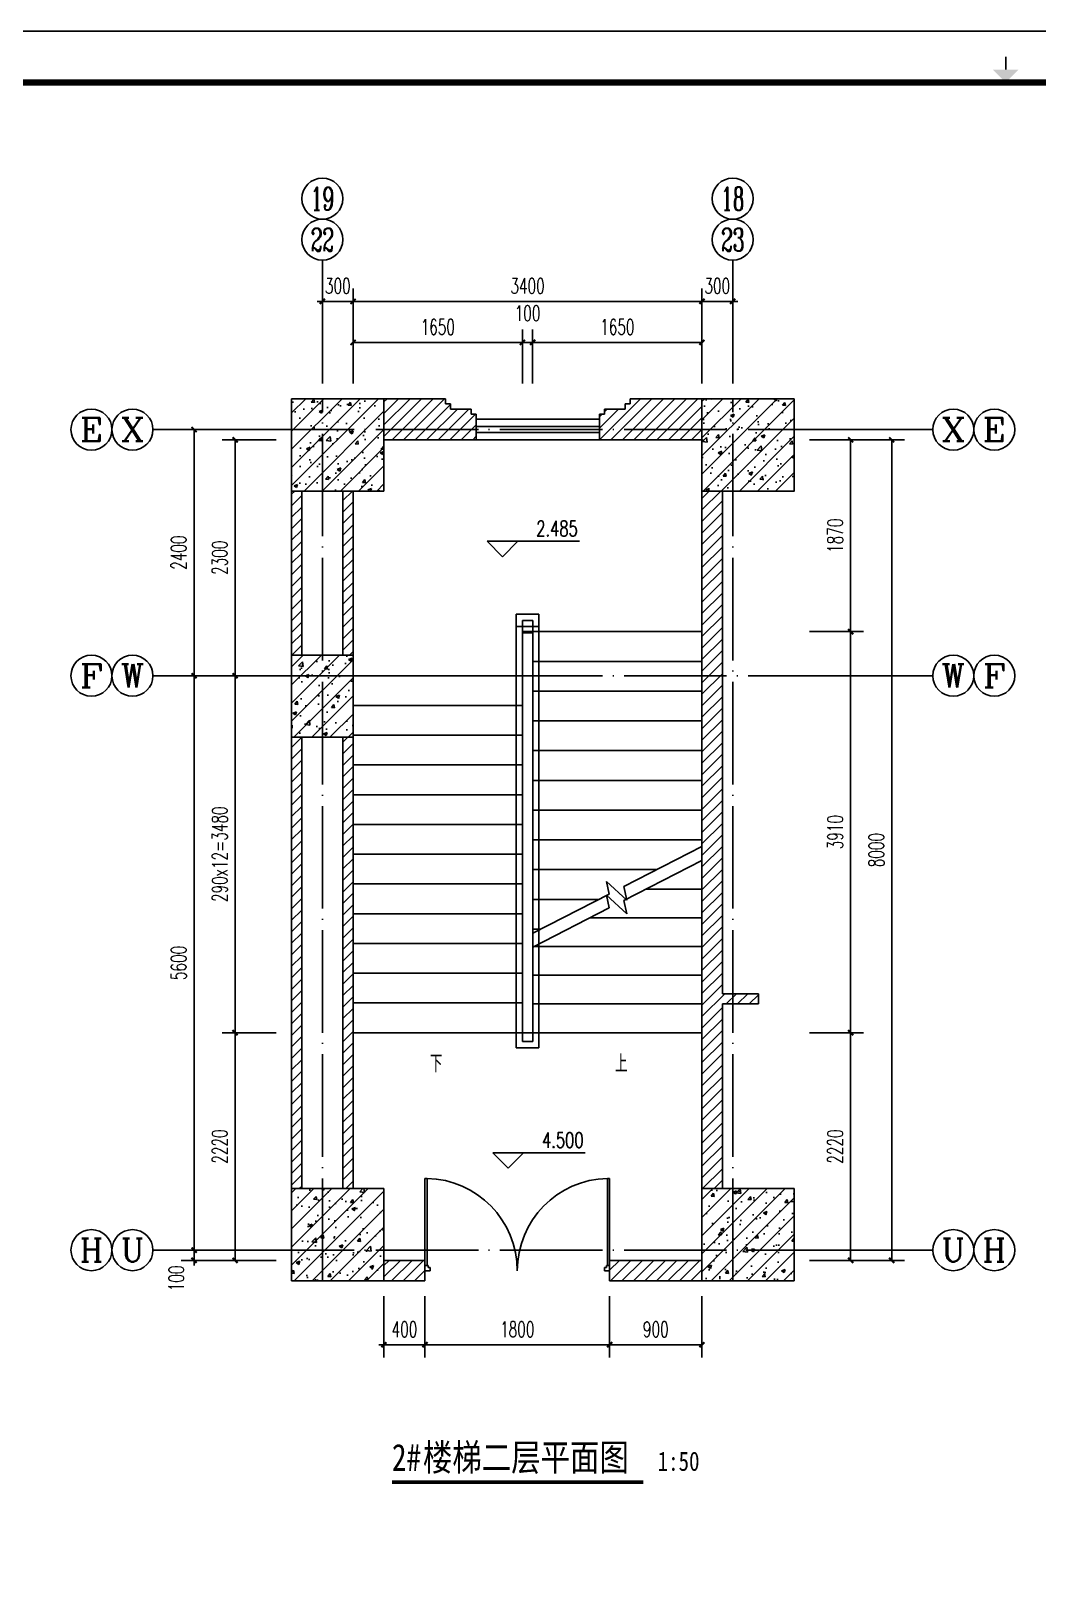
# Model space of a CAD drawing. Extents: x 307762 to 522490, y -326758 to -245675.
# Drawn here: x 380924 to 390737, y -260880 to -245675 of the extents above; entities that cross this region are included whole.
import ezdxf
from ezdxf.enums import TextEntityAlignment as Align

# ---------------------------------------------------------------- set-up
doc = ezdxf.new("R2010")
doc.units = 0
doc.header["$LTSCALE"] = 1000
doc.header["$MEASUREMENT"] = 0
doc.linetypes.add('DOTE', pattern=[2.42, 2, -0.2, 0.02, -0.2])
doc.layers.get('0').update_dxf_attribs({"linetype": 'CONTINUOUS'})
doc.layers.get('Defpoints').update_dxf_attribs({"color": 6, "linetype": 'CONTINUOUS'})
for name, color, linetype in [('A-墙线', 2, 'CONTINUOUS'), ('A-外窗', 145, 'CONTINUOUS'), ('A-门', 167, 'CONTINUOUS'), ('AXIS', 3, 'CONTINUOUS'), ('AXIS_TEXT', 7, 'CONTINUOUS'), ('COLUMN', 2, 'CONTINUOUS'), ('DIM_ELEV', 3, 'CONTINUOUS'), ('DIM_SYMB', 3, 'CONTINUOUS'), ('DOTE', 1, 'DOTE'), ('PUB_DIM', 3, 'CONTINUOUS'), ('PUB_HATCH', 250, 'CONTINUOUS'), ('PUB_TEXT', 7, 'CONTINUOUS'), ('STAIR', 4, 'CONTINUOUS'), ('图框', 85, 'CONTINUOUS')]:
    doc.layers.add(name, color=color, linetype=linetype)
doc.styles.add('_TCH_AXIS', font='COMPLEX', dxfattribs={"bigfont": 'GBCBIG'})
doc.styles.add('_TCH_DIM', font='SIMPLEX', dxfattribs={"bigfont": 'GBCBIG'})
doc.styles.add('COMPLEX', font='COMPLEX')
doc.styles.add('DIM_FONT', font='SIMPLEX.shx', dxfattribs={"width": 0.65})
doc.styles.add('房间名称', font='simhei.ttf', dxfattribs={"width": 0.8})
doc.dimstyles.new('DIMN50', dxfattribs={"dimscale": 0.5, "dimtxt": 300, "dimasz": 100, "dimexe": 250, "dimexo": 300, "dimgap": 150, "dimtad": 1, "dimdec": 0, "dimzin": 0, "dimdsep": 46, "dimtxsty": 'DIM_FONT', "dimblk": 'ARCHTICK', "dimcen": 0.09, "dimclrt": 7, "dimazin": 2, "dimtfac": 1, "dimtdec": 0, "dimtix": 1, "dimtmove": 2, "dimatfit": 3, "dimfxl": 0, "dimtolj": 1, "dimtzin": 0, "dimarcsym": 0})
pattern_1 = [(45, (0, 0), (-88.388348, 88.388348), []), (50, (0, 0), (358.6301, -31.37607), [37.5, -412.5]), (355, (0, 0), (-69.37567, 376.09607), [30, -330]), (100.4514, (29.9, -2.6), (289.2547, 344.71977), [31.8701, -350.57106]), (46.1842, (0, 100), (533.62052, -82.7595), [56.25, -618.75]), (96.6356, (44.47, 93.1), (467.33135, 487.05894), [47.80514, -525.8565]), (351.1842, (0, 100), (467.331, 487.0593), [45, -495]), (21, (50, 75), (298.45353, -201.30945), [37.5, -412.5]), (326, (50, 75), (121.65767, 362.57502), [30, -330]), (71.4514, (74.87, 58.22), (420.11131, 161.26525), [31.8701, -350.57106]), (37.5, (0, 0), (6.079928, 166.446927), [0, -326, 0, -335, 0, -331.25]), (7.5, (0, 0), (131.53477, 197.205856), [0, -191, 0, -318.5, 0, -126.25]), (327.5, (-111.5, 0), (266.91122, -11.277436), [0, -125, 0, -390, 0, -517.5]), (317.5, (-161.5, 0), (291.59308, 50.05249), [0, -162.5, 0, -259, 0, -367.5])]

# ---------------------------------------------------------------- blocks, each defined once
blk = doc.blocks.new('lt2f')
at = {"layer": 'STAIR'}
for p, q in [((5600, 3700), (2120, 3700)), ((2120, 2050), (2120, 3700)), ((2410, 2050), (2410, 3700)), ((2700, 2050), (2700, 3700)), ((2990, 2050), (2990, 3700)), ((3280, 2050), (3280, 3700)), ((3570, 2050), (3570, 3700)), ((3860, 2050), (3860, 3700)), ((4150, 2050), (4150, 3700)), ((4440, 2050), (4440, 3700)), ((4730, 2050), (4730, 3700)), ((5020, 2050), (5020, 3700)), ((5310, 2050), (5310, 3700)), ((5600, 2050), (5600, 3700)), ((1974, 2110), (1974, 1890)), ((6200, 2110), (1974, 2110)), ((1974, 2110), (1974, 1890)), ((6080, 2110), (1974, 2110)), ((2034, 2050), (2034, 1950)), ((6140, 2050), (2034, 2050)), ((2034, 2050), (2034, 1950)), ((6020, 2050), (2034, 2050)), ((2120, 1950), (2120, 2050)), ((5600, 2050), (2120, 2050)), ((6020, 1950), (6020, 2050)), ((6030, 1950), (6030, 2050)), ((6080, 1890), (6080, 2110)), ((6140, 1950), (6140, 2050)), ((6200, 1890), (6200, 2110)), ((1974, 1890), (6200, 1890)), ((1974, 1890), (6080, 1890)), ((2034, 1950), (6140, 1950)), ((2034, 1950), (6020, 1950)), ((2120, 1950), (2955, 1950)), ((2120, 1950), (2120, 300)), ((2400, 1950), (2400, 300)), ((2680, 1950), (2680, 300)), ((3337, 1205), (2955, 1950)), ((2960, 1941), (2960, 300)), ((3089, 1950), (6030, 1950)), ((3471, 1205), (3089, 1950)), ((3130, 1950), (3130, 1871)), ((3420, 1950), (3420, 1305)), ((3710, 1950), (3710, 739)), ((4000, 1950), (4000, 300)), ((4290, 1950), (4290, 300)), ((4580, 1950), (4580, 300)), ((4870, 1950), (4870, 300)), ((5160, 1950), (5160, 300)), ((5450, 1950), (5450, 300)), ((5740, 1950), (5740, 300)), ((6030, 1950), (6030, 300)), ((3240, 1394), (3240, 300)), ((3278, 1034), (3461, 1232)), ((3461, 1232), (3337, 1205)), ((3412, 1034), (3595, 1232)), ((3595, 1232), (3471, 1205)), ((3410, 1063), (3278, 1034)), ((3800, 300), (3410, 1063)), ((3544, 1063), (3412, 1034)), ((3420, 1043), (3420, 1036)), ((3935, 300), (3544, 1063)), ((3520, 847), (3520, 300)), ((2120, 300), (3800, 300)), ((3935, 300), (6030, 300))]:
    blk.add_line(p, q, dxfattribs=at)
blk = doc.blocks.new('m1800')
at = {"layer": 'A-墙线'}
for p, q in [((-900, -100), (-900, 100)), ((900, -100), (900, 100))]:
    blk.add_line(p, q, dxfattribs=at)
at = {"layer": 'A-门'}
for p, q in [((-900, 900), (-900, 0)), ((-900, 900), (-880, 900)), ((-880, 900), (-880, 50)), ((880, 900), (880, 50)), ((900, 900), (880, 900)), ((900, 900), (900, 0)), ((-900, 50), (-870, 50)), ((-900, 0), (-850, 0)), ((-870, 50), (-870, 30)), ((-870, 30), (-850, 30)), ((-850, 30), (-850, 0)), ((850, 30), (850, 0)), ((870, 30), (850, 30)), ((900, 0), (850, 0)), ((870, 50), (870, 30)), ((900, 50), (870, 50))]:
    blk.add_line(p, q, dxfattribs=at)
for centre, start, end in [((-900, 0), 0, 88.7267), ((900, 0), 91.2733, 180)]:
    blk.add_arc(centre, 900, start, end, dxfattribs=at)
blk = doc.blocks.new('TJAD_TK_A1')
at = {"layer": '图框'}
blk.add_line((1341.38, 950.45), (500.38, 950.45), dxfattribs=at)
at = {"layer": '图框', "const_width": 0.3}
blk.add_lwpolyline([(920.88, 942.95), (920.88, 945.45)], dxfattribs=at)
at = {"layer": '图框', "const_width": 1.2}
blk.add_lwpolyline([(1331.38, 940.45), (525.38, 940.45), (525.38, 366.45), (1331.38, 366.45)], close=True, dxfattribs=at)
at = {"layer": '图框'}
blk.add_solid([(918.38, 942.95), (923.38, 942.95), (920.88, 940.45)], dxfattribs=at)
blk = doc.blocks.new('_ArchTick')
at = {"color": 0, "linetype": 'ByBlock', "const_width": 0.4}
blk.add_lwpolyline([(-0.5, -0.5), (0.5, 0.5)], dxfattribs=at)
blk = doc.blocks.new('*D294')
at = {"layer": 'Defpoints', "color": 0}
for p in [(384363, -257859), (384763, -257859), (384763, -258481)]:
    blk.add_point(p, dxfattribs=at)
at = {"layer": 'PUB_DIM', "color": 0, "lineweight": -2}
for p, q in [((384363, -258009), (384363, -258606)), ((384763, -258009), (384763, -258606)), ((384363, -258481), (384313, -258481)), ((384363, -258481), (384763, -258481)), ((384763, -258481), (384813, -258481))]:
    blk.add_line(p, q, dxfattribs=at)
at = {"layer": 'PUB_DIM', "color": 0, "lineweight": -2, "xscale": 50, "yscale": 50, "zscale": 50}
blk.add_blockref('_ArchTick', (384363, -258481), dxfattribs=at)
at = {"layer": 'PUB_DIM', "color": 0, "lineweight": -2, "xscale": 50, "yscale": 50, "zscale": 50, "rotation": 180}
blk.add_blockref('_ArchTick', (384763, -258481), dxfattribs=at)
at = {"layer": 'PUB_DIM', "color": 7, "insert": (384563, -258331), "char_height": 150, "attachment_point": 5, "style": 'DIM_FONT'}
blk.add_mtext('\\A1;400', dxfattribs=at)
blk = doc.blocks.new('*D295')
at = {"layer": 'Defpoints', "color": 0}
for p in [(384763, -257859), (386563, -257859), (386563, -258481)]:
    blk.add_point(p, dxfattribs=at)
at = {"layer": 'PUB_DIM', "color": 0, "lineweight": -2}
for p, q in [((384763, -258009), (384763, -258606)), ((386563, -258009), (386563, -258606)), ((384763, -258481), (386563, -258481))]:
    blk.add_line(p, q, dxfattribs=at)
at = {"layer": 'PUB_DIM', "color": 0, "lineweight": -2, "xscale": 50, "yscale": 50, "zscale": 50, "rotation": 180}
blk.add_blockref('_ArchTick', (384763, -258481), dxfattribs=at)
at = {"layer": 'PUB_DIM', "color": 0, "lineweight": -2, "xscale": 50, "yscale": 50, "zscale": 50}
blk.add_blockref('_ArchTick', (386563, -258481), dxfattribs=at)
at = {"layer": 'PUB_DIM', "color": 7, "insert": (385663, -258331), "char_height": 150, "attachment_point": 5, "style": 'DIM_FONT'}
blk.add_mtext('\\A1;1800', dxfattribs=at)
blk = doc.blocks.new('*D296')
at = {"layer": 'Defpoints', "color": 0}
for p in [(386563, -257859), (387463, -257859), (387463, -258481)]:
    blk.add_point(p, dxfattribs=at)
at = {"layer": 'PUB_DIM', "color": 0, "lineweight": -2}
for p, q in [((386563, -258009), (386563, -258606)), ((387463, -258009), (387463, -258606)), ((386563, -258481), (387463, -258481))]:
    blk.add_line(p, q, dxfattribs=at)
at = {"layer": 'PUB_DIM', "color": 0, "lineweight": -2, "xscale": 50, "yscale": 50, "zscale": 50, "rotation": 180}
blk.add_blockref('_ArchTick', (386563, -258481), dxfattribs=at)
at = {"layer": 'PUB_DIM', "color": 0, "lineweight": -2, "xscale": 50, "yscale": 50, "zscale": 50}
blk.add_blockref('_ArchTick', (387463, -258481), dxfattribs=at)
at = {"layer": 'PUB_DIM', "color": 7, "insert": (387013, -258331), "char_height": 150, "attachment_point": 5, "style": 'DIM_FONT'}
blk.add_mtext('\\A1;900', dxfattribs=at)
blk = doc.blocks.new('*D601')
at = {"layer": 'AXIS', "color": 0, "lineweight": -2}
for p, q in [((383313, -255439), (382787, -255439)), ((382912, -257659), (382912, -255439)), ((383313, -257659), (382787, -257659))]:
    blk.add_line(p, q, dxfattribs=at)
at = {"layer": 'Defpoints', "color": 0}
for p in [(382912, -255439), (383463, -255439), (383463, -257659)]:
    blk.add_point(p, dxfattribs=at)
at = {"layer": 'AXIS', "color": 0, "lineweight": -2, "xscale": 50, "yscale": 50, "zscale": 50}
for p, rotation in [((382912, -255439), 90), ((382912, -257659), 270)]:
    blk.add_blockref('_ArchTick', p, dxfattribs=dict(at, rotation=rotation))
at = {"layer": 'AXIS', "color": 7, "insert": (382762, -256549), "char_height": 150, "attachment_point": 5, "rotation": 90, "style": 'DIM_FONT'}
blk.add_mtext('\\A1;2220', dxfattribs=at)
blk = doc.blocks.new('*D602')
at = {"layer": 'AXIS', "color": 0, "lineweight": -2}
for p, q in [((383313, -251959), (382787, -251959)), ((382912, -255439), (382912, -251959)), ((383313, -255439), (382787, -255439))]:
    blk.add_line(p, q, dxfattribs=at)
at = {"layer": 'Defpoints', "color": 0}
for p in [(382912, -251959), (383463, -251959), (383463, -255439)]:
    blk.add_point(p, dxfattribs=at)
at = {"layer": 'AXIS', "color": 0, "lineweight": -2, "xscale": 50, "yscale": 50, "zscale": 50}
for p, rotation in [((382912, -251959), 90), ((382912, -255439), 270)]:
    blk.add_blockref('_ArchTick', p, dxfattribs=dict(at, rotation=rotation))
at = {"layer": 'AXIS', "color": 7, "insert": (382762, -253699), "char_height": 150, "attachment_point": 5, "rotation": 90, "style": 'DIM_FONT'}
blk.add_mtext('\\A1;290x12=3480', dxfattribs=at)
blk = doc.blocks.new('*D603')
at = {"layer": 'AXIS', "color": 0, "lineweight": -2}
for p, q in [((383313, -249659), (382787, -249659)), ((382912, -251959), (382912, -249659)), ((383313, -251959), (382787, -251959))]:
    blk.add_line(p, q, dxfattribs=at)
at = {"layer": 'Defpoints', "color": 0}
for p in [(382912, -249659), (383463, -249659), (383463, -251959)]:
    blk.add_point(p, dxfattribs=at)
at = {"layer": 'AXIS', "color": 0, "lineweight": -2, "xscale": 50, "yscale": 50, "zscale": 50}
for p, rotation in [((382912, -249659), 90), ((382912, -251959), 270)]:
    blk.add_blockref('_ArchTick', p, dxfattribs=dict(at, rotation=rotation))
at = {"layer": 'AXIS', "color": 7, "insert": (382762, -250809), "char_height": 150, "attachment_point": 5, "rotation": 90, "style": 'DIM_FONT'}
blk.add_mtext('\\A1;2300', dxfattribs=at)
blk = doc.blocks.new('*D604')
at = {"layer": 'AXIS', "color": 0, "lineweight": -2}
for p, q in [((383313, -257559), (382387, -257559)), ((382512, -257559), (382512, -257509)), ((382512, -257659), (382512, -257559)), ((383313, -257659), (382387, -257659)), ((382512, -257659), (382512, -257709))]:
    blk.add_line(p, q, dxfattribs=at)
at = {"layer": 'Defpoints', "color": 0}
for p in [(382512, -257559), (383463, -257559), (383463, -257659)]:
    blk.add_point(p, dxfattribs=at)
at = {"layer": 'AXIS', "color": 0, "lineweight": -2, "xscale": 50, "yscale": 50, "zscale": 50}
for p, rotation in [((382512, -257559), 270), ((382512, -257659), 90)]:
    blk.add_blockref('_ArchTick', p, dxfattribs=dict(at, rotation=rotation))
at = {"layer": 'AXIS', "color": 7, "insert": (382339, -257834), "char_height": 150, "attachment_point": 5, "rotation": 90, "style": 'DIM_FONT'}
blk.add_mtext('\\A1;100', dxfattribs=at)
blk = doc.blocks.new('*D605')
at = {"layer": 'AXIS', "color": 0, "lineweight": -2}
for p, q in [((383313, -251959), (382387, -251959)), ((382512, -257559), (382512, -251959)), ((383313, -257559), (382387, -257559))]:
    blk.add_line(p, q, dxfattribs=at)
at = {"layer": 'Defpoints', "color": 0}
for p in [(382512, -251959), (383463, -251959), (383463, -257559)]:
    blk.add_point(p, dxfattribs=at)
at = {"layer": 'AXIS', "color": 0, "lineweight": -2, "xscale": 50, "yscale": 50, "zscale": 50}
for p, rotation in [((382512, -251959), 90), ((382512, -257559), 270)]:
    blk.add_blockref('_ArchTick', p, dxfattribs=dict(at, rotation=rotation))
at = {"layer": 'AXIS', "color": 7, "insert": (382362, -254759), "char_height": 150, "attachment_point": 5, "rotation": 90, "style": 'DIM_FONT'}
blk.add_mtext('\\A1;5600', dxfattribs=at)
blk = doc.blocks.new('*D606')
at = {"layer": 'AXIS', "color": 0, "lineweight": -2}
for p, q in [((383313, -249559), (382387, -249559)), ((382512, -251959), (382512, -249559)), ((383313, -251959), (382387, -251959))]:
    blk.add_line(p, q, dxfattribs=at)
at = {"layer": 'Defpoints', "color": 0}
for p in [(382512, -249559), (383463, -249559), (383463, -251959)]:
    blk.add_point(p, dxfattribs=at)
at = {"layer": 'AXIS', "color": 0, "lineweight": -2, "xscale": 50, "yscale": 50, "zscale": 50}
for p, rotation in [((382512, -249559), 90), ((382512, -251959), 270)]:
    blk.add_blockref('_ArchTick', p, dxfattribs=dict(at, rotation=rotation))
at = {"layer": 'AXIS', "color": 7, "insert": (382362, -250759), "char_height": 150, "attachment_point": 5, "rotation": 90, "style": 'DIM_FONT'}
blk.add_mtext('\\A1;2400', dxfattribs=at)
blk = doc.blocks.new('*D607')
at = {"layer": 'AXIS', "color": 0, "lineweight": -2}
for p, q in [((384063, -249109), (384063, -248584)), ((385713, -249109), (385713, -248584)), ((384063, -248709), (385713, -248709))]:
    blk.add_line(p, q, dxfattribs=at)
at = {"layer": 'Defpoints', "color": 0}
for p in [(385713, -248709), (384063, -249259), (385713, -249259)]:
    blk.add_point(p, dxfattribs=at)
at = {"layer": 'AXIS', "color": 0, "lineweight": -2, "xscale": 50, "yscale": 50, "zscale": 50, "rotation": 180}
blk.add_blockref('_ArchTick', (384063, -248709), dxfattribs=at)
at = {"layer": 'AXIS', "color": 0, "lineweight": -2, "xscale": 50, "yscale": 50, "zscale": 50}
blk.add_blockref('_ArchTick', (385713, -248709), dxfattribs=at)
at = {"layer": 'AXIS', "color": 7, "insert": (384888, -248559), "char_height": 150, "attachment_point": 5, "style": 'DIM_FONT'}
blk.add_mtext('\\A1;1650', dxfattribs=at)
blk = doc.blocks.new('*D608')
at = {"layer": 'AXIS', "color": 0, "lineweight": -2}
for p, q in [((385713, -249109), (385713, -248584)), ((385813, -249109), (385813, -248584)), ((385713, -248709), (385663, -248709)), ((385713, -248709), (385813, -248709)), ((385813, -248709), (385863, -248709))]:
    blk.add_line(p, q, dxfattribs=at)
at = {"layer": 'Defpoints', "color": 0}
for p in [(385813, -248709), (385713, -249259), (385813, -249259)]:
    blk.add_point(p, dxfattribs=at)
at = {"layer": 'AXIS', "color": 0, "lineweight": -2, "xscale": 50, "yscale": 50, "zscale": 50}
blk.add_blockref('_ArchTick', (385713, -248709), dxfattribs=at)
at = {"layer": 'AXIS', "color": 0, "lineweight": -2, "xscale": 50, "yscale": 50, "zscale": 50, "rotation": 180}
blk.add_blockref('_ArchTick', (385813, -248709), dxfattribs=at)
at = {"layer": 'AXIS', "color": 7, "insert": (385763, -248425), "char_height": 150, "attachment_point": 5, "style": 'DIM_FONT'}
blk.add_mtext('\\A1;100', dxfattribs=at)
blk = doc.blocks.new('*D609')
at = {"layer": 'AXIS', "color": 0, "lineweight": -2}
for p, q in [((385813, -249109), (385813, -248584)), ((387463, -249109), (387463, -248584)), ((385813, -248709), (387463, -248709))]:
    blk.add_line(p, q, dxfattribs=at)
at = {"layer": 'Defpoints', "color": 0}
for p in [(387463, -248709), (385813, -249259), (387463, -249259)]:
    blk.add_point(p, dxfattribs=at)
at = {"layer": 'AXIS', "color": 0, "lineweight": -2, "xscale": 50, "yscale": 50, "zscale": 50, "rotation": 180}
blk.add_blockref('_ArchTick', (385813, -248709), dxfattribs=at)
at = {"layer": 'AXIS', "color": 0, "lineweight": -2, "xscale": 50, "yscale": 50, "zscale": 50}
blk.add_blockref('_ArchTick', (387463, -248709), dxfattribs=at)
at = {"layer": 'AXIS', "color": 7, "insert": (386638, -248559), "char_height": 150, "attachment_point": 5, "style": 'DIM_FONT'}
blk.add_mtext('\\A1;1650', dxfattribs=at)
blk = doc.blocks.new('*D610')
at = {"layer": 'AXIS', "color": 0, "lineweight": -2}
for p, q in [((383763, -249109), (383763, -248184)), ((384063, -249109), (384063, -248184)), ((383763, -248309), (383713, -248309)), ((383763, -248309), (384063, -248309)), ((384063, -248309), (384113, -248309))]:
    blk.add_line(p, q, dxfattribs=at)
at = {"layer": 'Defpoints', "color": 0}
for p in [(384063, -248309), (383763, -249259), (384063, -249259)]:
    blk.add_point(p, dxfattribs=at)
at = {"layer": 'AXIS', "color": 0, "lineweight": -2, "xscale": 50, "yscale": 50, "zscale": 50}
blk.add_blockref('_ArchTick', (383763, -248309), dxfattribs=at)
at = {"layer": 'AXIS', "color": 0, "lineweight": -2, "xscale": 50, "yscale": 50, "zscale": 50, "rotation": 180}
blk.add_blockref('_ArchTick', (384063, -248309), dxfattribs=at)
at = {"layer": 'AXIS', "color": 7, "insert": (383913, -248159), "char_height": 150, "attachment_point": 5, "style": 'DIM_FONT'}
blk.add_mtext('\\A1;300', dxfattribs=at)
blk = doc.blocks.new('*D611')
at = {"layer": 'AXIS', "color": 0, "lineweight": -2}
for p, q in [((384063, -249109), (384063, -248184)), ((387463, -249109), (387463, -248184)), ((384063, -248309), (387463, -248309))]:
    blk.add_line(p, q, dxfattribs=at)
at = {"layer": 'Defpoints', "color": 0}
for p in [(387463, -248309), (384063, -249259), (387463, -249259)]:
    blk.add_point(p, dxfattribs=at)
at = {"layer": 'AXIS', "color": 0, "lineweight": -2, "xscale": 50, "yscale": 50, "zscale": 50, "rotation": 180}
blk.add_blockref('_ArchTick', (384063, -248309), dxfattribs=at)
at = {"layer": 'AXIS', "color": 0, "lineweight": -2, "xscale": 50, "yscale": 50, "zscale": 50}
blk.add_blockref('_ArchTick', (387463, -248309), dxfattribs=at)
at = {"layer": 'AXIS', "color": 7, "insert": (385763, -248159), "char_height": 150, "attachment_point": 5, "style": 'DIM_FONT'}
blk.add_mtext('\\A1;3400', dxfattribs=at)
blk = doc.blocks.new('*D612')
at = {"layer": 'AXIS', "color": 0, "lineweight": -2}
for p, q in [((387463, -249109), (387463, -248184)), ((387763, -249109), (387763, -248184)), ((387463, -248309), (387413, -248309)), ((387463, -248309), (387763, -248309)), ((387763, -248309), (387813, -248309))]:
    blk.add_line(p, q, dxfattribs=at)
at = {"layer": 'Defpoints', "color": 0}
for p in [(387763, -248309), (387463, -249259), (387763, -249259)]:
    blk.add_point(p, dxfattribs=at)
at = {"layer": 'AXIS', "color": 0, "lineweight": -2, "xscale": 50, "yscale": 50, "zscale": 50}
blk.add_blockref('_ArchTick', (387463, -248309), dxfattribs=at)
at = {"layer": 'AXIS', "color": 0, "lineweight": -2, "xscale": 50, "yscale": 50, "zscale": 50, "rotation": 180}
blk.add_blockref('_ArchTick', (387763, -248309), dxfattribs=at)
at = {"layer": 'AXIS', "color": 7, "insert": (387613, -248159), "char_height": 150, "attachment_point": 5, "style": 'DIM_FONT'}
blk.add_mtext('\\A1;300', dxfattribs=at)
blk = doc.blocks.new('*D891')
at = {"layer": 'AXIS', "color": 0, "lineweight": -2}
for p, q in [((388513, -255439), (389038, -255439)), ((388913, -257659), (388913, -255439)), ((388513, -257659), (389038, -257659))]:
    blk.add_line(p, q, dxfattribs=at)
at = {"layer": 'Defpoints', "color": 0}
for p in [(388363, -255439), (388913, -255439), (388363, -257659)]:
    blk.add_point(p, dxfattribs=at)
at = {"layer": 'AXIS', "color": 0, "lineweight": -2, "xscale": 50, "yscale": 50, "zscale": 50}
for p, rotation in [((388913, -255439), 90), ((388913, -257659), 270)]:
    blk.add_blockref('_ArchTick', p, dxfattribs=dict(at, rotation=rotation))
at = {"layer": 'AXIS', "color": 7, "insert": (388763, -256549), "char_height": 150, "attachment_point": 5, "rotation": 90, "style": 'DIM_FONT'}
blk.add_mtext('\\A1;2220', dxfattribs=at)
blk = doc.blocks.new('*D892')
at = {"layer": 'AXIS', "color": 0, "lineweight": -2}
for p, q in [((388513, -251529), (389038, -251529)), ((388913, -255439), (388913, -251529)), ((388513, -255439), (389038, -255439))]:
    blk.add_line(p, q, dxfattribs=at)
at = {"layer": 'Defpoints', "color": 0}
for p in [(388363, -251529), (388913, -251529), (388363, -255439)]:
    blk.add_point(p, dxfattribs=at)
at = {"layer": 'AXIS', "color": 0, "lineweight": -2, "xscale": 50, "yscale": 50, "zscale": 50}
for p, rotation in [((388913, -251529), 90), ((388913, -255439), 270)]:
    blk.add_blockref('_ArchTick', p, dxfattribs=dict(at, rotation=rotation))
at = {"layer": 'AXIS', "color": 7, "insert": (388763, -253484), "char_height": 150, "attachment_point": 5, "rotation": 90, "style": 'DIM_FONT'}
blk.add_mtext('\\A1;3910', dxfattribs=at)
blk = doc.blocks.new('*D893')
at = {"layer": 'AXIS', "color": 0, "lineweight": -2}
for p, q in [((388513, -249659), (389038, -249659)), ((388913, -251529), (388913, -249659)), ((388513, -251529), (389038, -251529))]:
    blk.add_line(p, q, dxfattribs=at)
at = {"layer": 'Defpoints', "color": 0}
for p in [(388363, -249659), (388913, -249659), (388363, -251529)]:
    blk.add_point(p, dxfattribs=at)
at = {"layer": 'AXIS', "color": 0, "lineweight": -2, "xscale": 50, "yscale": 50, "zscale": 50}
for p, rotation in [((388913, -249659), 90), ((388913, -251529), 270)]:
    blk.add_blockref('_ArchTick', p, dxfattribs=dict(at, rotation=rotation))
at = {"layer": 'AXIS', "color": 7, "insert": (388763, -250594), "char_height": 150, "attachment_point": 5, "rotation": 90, "style": 'DIM_FONT'}
blk.add_mtext('\\A1;1870', dxfattribs=at)
blk = doc.blocks.new('*D894')
at = {"layer": 'AXIS', "color": 0, "lineweight": -2}
for p, q in [((388513, -249659), (389438, -249659)), ((389313, -257659), (389313, -249659)), ((388513, -257659), (389438, -257659))]:
    blk.add_line(p, q, dxfattribs=at)
at = {"layer": 'Defpoints', "color": 0}
for p in [(388363, -249659), (389313, -249659), (388363, -257659)]:
    blk.add_point(p, dxfattribs=at)
at = {"layer": 'AXIS', "color": 0, "lineweight": -2, "xscale": 50, "yscale": 50, "zscale": 50}
for p, rotation in [((389313, -249659), 90), ((389313, -257659), 270)]:
    blk.add_blockref('_ArchTick', p, dxfattribs=dict(at, rotation=rotation))
at = {"layer": 'AXIS', "color": 7, "insert": (389163, -253659), "char_height": 150, "attachment_point": 5, "rotation": 90, "style": 'DIM_FONT'}
blk.add_mtext('\\A1;8000', dxfattribs=at)
blk = doc.blocks.new('_AXISO')
blk.add_circle((0, 0), 0.5)
at = {"layer": 'AXIS_TEXT', "style": 'COMPLEX', "width": 1.041667}
blk.add_attdef('A', text='', height=0.56, dxfattribs=at).set_placement((-0.25, -0.28), (0.25, -0.28), align=Align.FIT)

msp = doc.modelspace()

# ---------------------------------------------------------------- hatches: boundary and pattern name
at = {"layer": 'PUB_HATCH'}
h = msp.add_hatch(dxfattribs=at)
h.set_pattern_fill('ANSI31', color=256, scale=50, style=0)
h.set_pattern_definition([(45, (373661.04, -257859), (-56.1266, 56.1266), [])])
h.paths.add_polyline_path([(383563.4, -250159), (383463.4, -250159), (383463.4, -251759), (383563.4, -251759)])
h.paths.add_polyline_path([(384063.4, -250159), (383963.4, -250159), (383963.4, -251759), (384063.4, -251759)])
h.paths.add_polyline_path([(383563.4, -252559), (383463.4, -252559), (383463.4, -256959), (383563.4, -256959)])
h.paths.add_polyline_path([(384063.4, -252559), (383963.4, -252559), (383963.4, -256959), (384063.4, -256959)])
h.paths.add_polyline_path([(384763.4, -257659), (384363.4, -257659), (384363.4, -257859), (384763.4, -257859)])
h.paths.add_polyline_path([(387463.4, -257659), (386563.4, -257659), (386563.4, -257759), (386563.4, -257859), (387463.4, -257859)])
h.paths.add_polyline_path([(387463.4, -249259), (386763.4, -249259), (386763.4, -249309), (386713.4, -249309), (386713.4, -249359), (386513.4, -249359), (386513.4, -249409), (386463.4, -249409), (386463.4, -249659), (387463.4, -249659)])
h.paths.add_polyline_path([(385263.4, -249409), (385213.4, -249409), (385213.4, -249359), (385013.4, -249359), (385013.4, -249309), (384963.4, -249309), (384963.4, -249259), (384363.4, -249259), (384363.4, -249659), (385263.4, -249659)])
h.paths.add_polyline_path([(387463.4, -250159), (387663.4, -250159), (387663.4, -256959), (387463.4, -256959)])
h.paths.add_polyline_path([(387663.4, -255059), (388013.4, -255059), (388013.4, -255159), (387663.4, -255159)])
h = msp.add_hatch(dxfattribs=at)
h.set_pattern_fill('钢筋混凝土', color=256, scale=50, style=0)
h.set_pattern_definition(pattern_1)
h.paths.add_polyline_path([(383463.4, -250159), (384363.4, -250159), (384363.4, -249259), (383463.4, -249259)])
h = msp.add_hatch(dxfattribs=at)
h.set_pattern_fill('钢筋混凝土', color=256, scale=50, style=0)
h.set_pattern_definition(pattern_1)
h.paths.add_polyline_path([(387463.4, -250159), (388363.4, -250159), (388363.4, -249259), (387463.4, -249259)])
h = msp.add_hatch(dxfattribs=at)
h.set_pattern_fill('钢筋混凝土', color=256, scale=50, style=0)
h.set_pattern_definition(pattern_1)
h.paths.add_polyline_path([(383463.4, -252559), (384063.4, -252559), (384063.4, -251759), (383463.4, -251759)])
h = msp.add_hatch(dxfattribs=at)
h.set_pattern_fill('钢筋混凝土', color=256, scale=50, style=0)
h.set_pattern_definition(pattern_1)
h.paths.add_polyline_path([(383463.4, -257859), (384363.4, -257859), (384363.4, -256959), (383463.4, -256959)])
h = msp.add_hatch(dxfattribs=at)
h.set_pattern_fill('钢筋混凝土', color=256, scale=50, style=0)
h.set_pattern_definition(pattern_1)
h.paths.add_polyline_path([(387463.4, -257859), (388363.4, -257859), (388363.4, -256959), (387463.4, -256959)])

# ---------------------------------------------------------------- linework, layer by layer
at = {"layer": 'A-墙线'}
for p, q in [((384963.4, -249259), (384363.4, -249259)), ((384963.4, -249259), (384963.4, -249309)), ((384963.4, -249309), (385013.4, -249309)), ((385013.4, -249309), (385013.4, -249359)), ((385013.4, -249359), (385213.4, -249359)), ((385213.4, -249359), (385213.4, -249409)), ((386513.4, -249359), (386513.4, -249409)), ((386713.4, -249359), (386513.4, -249359)), ((386713.4, -249309), (386713.4, -249359)), ((386763.4, -249309), (386713.4, -249309)), ((386763.4, -249259), (386763.4, -249309)), ((386763.4, -249259), (387463.4, -249259)), ((385213.4, -249409), (385263.4, -249409)), ((385263.4, -249409), (385263.4, -249659)), ((386513.4, -249409), (386463.4, -249409)), ((386463.4, -249409), (386463.4, -249659)), ((384363.4, -249659), (385263.4, -249659)), ((387463.4, -249659), (386463.4, -249659)), ((387463.4, -257059), (387463.4, -249859)), ((383463.4, -251759), (383463.4, -250059)), ((383563.4, -251759), (383563.4, -250159)), ((383963.4, -251759), (383963.4, -250159)), ((384063.4, -251759), (384063.4, -250159)), ((387663.4, -255059), (387663.4, -250159)), ((383463.4, -256959), (383463.4, -252559)), ((383563.4, -256959), (383563.4, -252559)), ((383963.4, -256959), (383963.4, -252559)), ((384063.4, -256959), (384063.4, -252559)), ((388013.4, -255059), (387663.4, -255059)), ((388013.4, -255159), (387663.4, -255159)), ((387663.4, -256959), (387663.4, -255159)), ((384763.4, -257659), (384363.4, -257659)), ((386563.4, -257659), (387463.4, -257659)), ((384763.4, -257859), (384363.4, -257859)), ((386563.4, -257859), (387463.4, -257859))]:
    msp.add_line(p, q, dxfattribs=at)
at = {"layer": 'A-外窗'}
for p, q in [((385263.4, -249459), (386463.4, -249459)), ((385263.4, -249529), (386463.4, -249529)), ((385263.4, -249589), (386463.4, -249589)), ((385263.4, -249659), (386463.4, -249659))]:
    msp.add_line(p, q, dxfattribs=at)
at = {"layer": 'AXIS'}
for p, q in [((383763.4, -247507.3), (383763.4, -247507.3)), ((387763.4, -247507.3), (387763.4, -247507.3)), ((383763.4, -249109), (383763.4, -247907.3)), ((387763.4, -249109), (387763.4, -247907.3)), ((381711.7, -249559), (381711.7, -249559)), ((383313.4, -249559), (382111.7, -249559)), ((388513.4, -249559), (389713.4, -249559)), ((390113.4, -249559), (390113.4, -249559)), ((381711.7, -251959), (381711.7, -251959)), ((383313.4, -251959), (382111.7, -251959)), ((388513.4, -251959), (389713.4, -251959)), ((390113.4, -251959), (390113.4, -251959)), ((381711.7, -257559), (381711.7, -257559)), ((383313.4, -257559), (382111.7, -257559)), ((388513.4, -257559), (389713.4, -257559)), ((390113.4, -257559), (390113.4, -257559))]:
    msp.add_line(p, q, dxfattribs=at)
at = {"layer": 'COLUMN'}
for p, q in [((384363.4, -249259), (383463.4, -249259)), ((383463.4, -249259), (383463.4, -250159)), ((384363.4, -250159), (384363.4, -249259)), ((388363.4, -249259), (387463.4, -249259)), ((387463.4, -249259), (387463.4, -250159)), ((388363.4, -250159), (388363.4, -249259)), ((383463.4, -250159), (384363.4, -250159)), ((387463.4, -250159), (388363.4, -250159)), ((384063.4, -251759), (383463.4, -251759)), ((383463.4, -251759), (383463.4, -252559)), ((384063.4, -252559), (384063.4, -251759)), ((383463.4, -252559), (384063.4, -252559)), ((384363.4, -256959), (383463.4, -256959)), ((383463.4, -256959), (383463.4, -257859)), ((384363.4, -257859), (384363.4, -256959)), ((388363.4, -256959), (387463.4, -256959)), ((387463.4, -256959), (387463.4, -257859)), ((388363.4, -257859), (388363.4, -256959)), ((383463.4, -257859), (384363.4, -257859)), ((387463.4, -257859), (388363.4, -257859))]:
    msp.add_line(p, q, dxfattribs=at)
at = {"layer": 'Defpoints'}
msp.add_line((388013.4, -255059), (388013.4, -255159), dxfattribs=at)
at = {"layer": 'DIM_ELEV'}
for p, q in [((385518, -250798.3), (385368, -250648.3)), ((385368, -250648.3), (386268, -250648.3)), ((385518, -250798.3), (385668, -250648.3)), ((385574.3, -256760.4), (385424.3, -256610.4)), ((385424.3, -256610.4), (386324.3, -256610.4)), ((385574.3, -256760.4), (385724.3, -256610.4))]:
    msp.add_line(p, q, dxfattribs=at)
at = {"layer": 'DIM_SYMB'}
for points in [[(384858.4, -255439, 0, 0, 0), (384858.4, -250879, 0, 0, 0), (386668.4, -250879, 0, 0, 0), (386668.4, -253830.3, 40, 0, 0), (386668.4, -253980.3, 0, 0, 0)], [(386668.4, -255439, 0, 0, 0), (386668.4, -254469, 40, 0, 0), (386668.4, -254319, 0, 0, 0)]]:
    msp.add_lwpolyline(points, format="xyseb", dxfattribs=at)
at = {"layer": 'DIM_SYMB', "const_width": 35}
msp.add_lwpolyline([(384440.5, -259821.9), (386891.1, -259821.9)], dxfattribs=at)
at = {"layer": 'DOTE', "ltscale": 0.5}
for p, q in [((383763.4, -257859), (383763.4, -249259)), ((387763.4, -257859), (387763.4, -249259)), ((388913.4, -249559), (382913.4, -249559)), ((388913.4, -251959), (382913.4, -251959)), ((388913.4, -257559), (382913.4, -257559))]:
    msp.add_line(p, q, dxfattribs=at)
at = {"layer": 'PUB_HATCH', "color": 1}
msp.add_lwpolyline([(406949.9, -246175.1), (370649.9, -246175.1), (370649.9, -274875.1), (406949.9, -274875.1)], close=True, dxfattribs=at)

# ---------------------------------------------------------------- block references
at = {"rotation": 90}
msp.add_blockref('lt2f', (387763.4, -257559), dxfattribs=at)
at = {"layer": 'A-门', "xscale": -1}
msp.add_blockref('m1800', (385663.4, -257759), dxfattribs=at)
at = {"layer": 'AXIS'}
ref = msp.add_blockref('_AXISO', (383763.4, -247307.3), dxfattribs=dict(at, xscale=400, yscale=400, zscale=400))
ref.add_attrib('A', '19', dxfattribs={"layer": 'AXIS_TEXT', "height": 226.27, "style": '_TCH_AXIS', "width": 0.724138}).set_placement((383650.3, -247420.4), (383876.6, -247420.4), align=Align.FIT)
ref = msp.add_blockref('_AXISO', (387763.4, -247307.3), dxfattribs=dict(at, xscale=400, yscale=400, zscale=400))
ref.add_attrib('A', '18', dxfattribs={"layer": 'AXIS_TEXT', "height": 226.27, "style": '_TCH_AXIS', "width": 0.724138}).set_placement((387650.3, -247420.4), (387876.6, -247420.4), align=Align.FIT)
ref = msp.add_blockref('_AXISO', (383763.4, -247707.3), dxfattribs=dict(at, xscale=400, yscale=400, zscale=400))
ref.add_attrib('A', '22', dxfattribs={"layer": 'AXIS_TEXT', "height": 226.27, "style": '_TCH_AXIS', "width": 0.617647}).set_placement((383650.3, -247820.4), (383876.6, -247820.4), align=Align.FIT)
ref = msp.add_blockref('_AXISO', (387763.4, -247707.3), dxfattribs=dict(at, xscale=400, yscale=400, zscale=400))
ref.add_attrib('A', '23', dxfattribs={"layer": 'AXIS_TEXT', "height": 226.27, "style": '_TCH_AXIS', "width": 0.617647}).set_placement((387650.3, -247820.4), (387876.6, -247820.4), align=Align.FIT)
ref = msp.add_blockref('_AXISO', (381511.7, -249559), dxfattribs=dict(at, xscale=400, yscale=400, zscale=400))
ref.add_attrib('A', 'E', dxfattribs={"layer": 'AXIS_TEXT', "height": 226.3, "style": '_TCH_AXIS', "width": 1.3125}).set_placement((381398.6, -249672.1), (381624.8, -249672.1), align=Align.FIT)
ref = msp.add_blockref('_AXISO', (381911.7, -249559), dxfattribs=dict(at, xscale=400, yscale=400, zscale=400))
ref.add_attrib('A', 'X', dxfattribs={"layer": 'AXIS_TEXT', "height": 226.3, "style": '_TCH_AXIS', "width": 1.166667}).set_placement((381798.6, -249672.1), (382024.8, -249672.1), align=Align.FIT)
ref = msp.add_blockref('_AXISO', (389913.4, -249559), dxfattribs=dict(at, xscale=400, yscale=400, zscale=400))
ref.add_attrib('A', 'X', dxfattribs={"layer": 'AXIS_TEXT', "height": 226.3, "style": '_TCH_AXIS', "width": 1.166667}).set_placement((389800.3, -249672.1), (390026.6, -249672.1), align=Align.FIT)
ref = msp.add_blockref('_AXISO', (390313.4, -249559), dxfattribs=dict(at, xscale=400, yscale=400, zscale=400))
ref.add_attrib('A', 'E', dxfattribs={"layer": 'AXIS_TEXT', "height": 226.3, "style": '_TCH_AXIS', "width": 1.3125}).set_placement((390200.3, -249672.1), (390426.6, -249672.1), align=Align.FIT)
ref = msp.add_blockref('_AXISO', (381511.7, -251959), dxfattribs=dict(at, xscale=400, yscale=400, zscale=400))
ref.add_attrib('A', 'F', dxfattribs={"layer": 'AXIS_TEXT', "height": 226.3, "style": '_TCH_AXIS', "width": 1.3125}).set_placement((381398.6, -252072.1), (381624.8, -252072.1), align=Align.FIT)
ref = msp.add_blockref('_AXISO', (381911.7, -251959), dxfattribs=dict(at, xscale=400, yscale=400, zscale=400))
ref.add_attrib('A', 'W', dxfattribs={"layer": 'AXIS_TEXT', "height": 226.3, "style": '_TCH_AXIS', "width": 0.954545}).set_placement((381798.6, -252072.1), (382024.8, -252072.1), align=Align.FIT)
ref = msp.add_blockref('_AXISO', (389913.4, -251959), dxfattribs=dict(at, xscale=400, yscale=400, zscale=400))
ref.add_attrib('A', 'W', dxfattribs={"layer": 'AXIS_TEXT', "height": 226.3, "style": '_TCH_AXIS', "width": 0.954545}).set_placement((389800.3, -252072.1), (390026.6, -252072.1), align=Align.FIT)
ref = msp.add_blockref('_AXISO', (390313.4, -251959), dxfattribs=dict(at, xscale=400, yscale=400, zscale=400))
ref.add_attrib('A', 'F', dxfattribs={"layer": 'AXIS_TEXT', "height": 226.3, "style": '_TCH_AXIS', "width": 1.3125}).set_placement((390200.3, -252072.1), (390426.6, -252072.1), align=Align.FIT)
ref = msp.add_blockref('_AXISO', (381511.7, -257559), dxfattribs=dict(at, xscale=400, yscale=400, zscale=400))
ref.add_attrib('A', 'H', dxfattribs={"layer": 'AXIS_TEXT', "height": 226.3, "style": '_TCH_AXIS', "width": 1.05}).set_placement((381398.6, -257672.1), (381624.8, -257672.1), align=Align.FIT)
ref = msp.add_blockref('_AXISO', (381911.7, -257559), dxfattribs=dict(at, xscale=400, yscale=400, zscale=400))
ref.add_attrib('A', 'U', dxfattribs={"layer": 'AXIS_TEXT', "height": 226.3, "style": '_TCH_AXIS', "width": 1.05}).set_placement((381798.6, -257672.1), (382024.8, -257672.1), align=Align.FIT)
ref = msp.add_blockref('_AXISO', (389913.4, -257559), dxfattribs=dict(at, xscale=400, yscale=400, zscale=400))
ref.add_attrib('A', 'U', dxfattribs={"layer": 'AXIS_TEXT', "height": 226.3, "style": '_TCH_AXIS', "width": 1.05}).set_placement((389800.3, -257672.1), (390026.6, -257672.1), align=Align.FIT)
ref = msp.add_blockref('_AXISO', (390313.4, -257559), dxfattribs=dict(at, xscale=400, yscale=400, zscale=400))
ref.add_attrib('A', 'H', dxfattribs={"layer": 'AXIS_TEXT', "height": 226.3, "style": '_TCH_AXIS', "width": 1.05}).set_placement((390200.3, -257672.1), (390426.6, -257672.1), align=Align.FIT)
at = {"layer": '图框', "xscale": 50, "yscale": 50, "zscale": 50}
msp.add_blockref('TJAD_TK_A1', (344380.9, -293197.5), dxfattribs=at)

# ---------------------------------------------------------------- texts
at = {"layer": 'PUB_TEXT'}
for s, height, style, width, p in [('2.485', 148.75, '_TCH_DIM', 0.705882, (385848, -250598.3)), ('4.500', 148.75, '_TCH_DIM', 0.705882, (385904.3, -256560.4)), ('2#', 262.87, '房间名称', 0.8, (384440.5, -259710.5)), ('楼梯二层平面图', 262.87, '房间名称', 0.8, (384742.9, -259710.5)), ('1:50', 187.76, '房间名称', 0.8, (387031.1, -259710.5))]:
    msp.add_text(s, height=height, dxfattribs=dict(at, style=style, width=width)).set_placement(p)
at = {"layer": 'PUB_TEXT', "style": '_TCH_DIM'}
for s, p in [('下', (384811, -255824)), ('上', (386616.3, -255824))]:
    msp.add_text(s, height=168.8, dxfattribs=at).set_placement(p)

# ---------------------------------------------------------------- dimensions: what is measured, and where the dimension line sits
at = {"layer": 'AXIS'}
for p1, p2, distance, picture, middle in [((383763.4, -249259), (384063.4, -249259), 950, '*D610', (383913.4, -248159)), ((384063.4, -249259), (387463.4, -249259), 950, '*D611', (385763.4, -248159)), ((387463.4, -249259), (387763.4, -249259), 950, '*D612', (387613.4, -248159)), ((384063.4, -249259), (385713.4, -249259), 550, '*D607', (384888.4, -248559)), ((385813.4, -249259), (387463.4, -249259), 550, '*D609', (386638.4, -248559)), ((383463.4, -251959), (383463.4, -249559), 951.8, '*D606', (382361.7, -250759)), ((383463.4, -251959), (383463.4, -249659), 551.8, '*D603', (382761.7, -250809)), ((388363.4, -251529), (388363.4, -249659), -550, '*D893', (388763.4, -250594)), ((388363.4, -257659), (388363.4, -249659), -950, '*D894', (389163.4, -253659)), ((388363.4, -255439), (388363.4, -251529), -550, '*D892', (388763.4, -253484)), ((383463.4, -257559), (383463.4, -251959), 951.8, '*D605', (382361.7, -254759)), ((383463.4, -257659), (383463.4, -255439), 551.8, '*D601', (382761.7, -256549)), ((388363.4, -257659), (388363.4, -255439), -550, '*D891', (388763.4, -256549))]:
    dim = msp.add_aligned_dim(p1=p1, p2=p2, distance=distance, dimstyle='DIMN50', dxfattribs=at)
    dim.commit()
    dim.dimension.update_dxf_attribs({"geometry": picture, "text_midpoint": middle})
for base, p1, p2, angle, picture, middle in [((385813.4, -248709), (385713.4, -249259), (385813.4, -249259), 0, '*D608', (385763.4, -248425.3)), ((382511.7, -257559), (383463.4, -257659), (383463.4, -257559), 90, '*D604', (382339.2, -257834))]:
    dim = msp.add_linear_dim(base=base, p1=p1, p2=p2, angle=angle, dimstyle='DIMN50', dxfattribs=at)
    dim.commit()
    dim.dimension.update_dxf_attribs({"geometry": picture, "text_midpoint": middle, "dimtype": 129})
dim = msp.add_aligned_dim(p1=(383463.4, -255439), p2=(383463.4, -251959), distance=551.8, text='290x12=3480', dimstyle='DIMN50', dxfattribs=at)
dim.commit()
dim.dimension.update_dxf_attribs({"geometry": '*D602', "text_midpoint": (382761.7, -253699)})
at = {"layer": 'PUB_DIM'}
for p1, p2, picture, middle in [((384363.4, -257859), (384763.4, -257859), '*D294', (384563.4, -258331)), ((384763.4, -257859), (386563.4, -257859), '*D295', (385663.4, -258331)), ((386563.4, -257859), (387463.4, -257859), '*D296', (387013.4, -258331))]:
    dim = msp.add_aligned_dim(p1=p1, p2=p2, distance=-622, dimstyle='DIMN50', dxfattribs=at)
    dim.commit()
    dim.dimension.update_dxf_attribs({"geometry": picture, "text_midpoint": middle})

doc.saveas('drawing.dxf')
